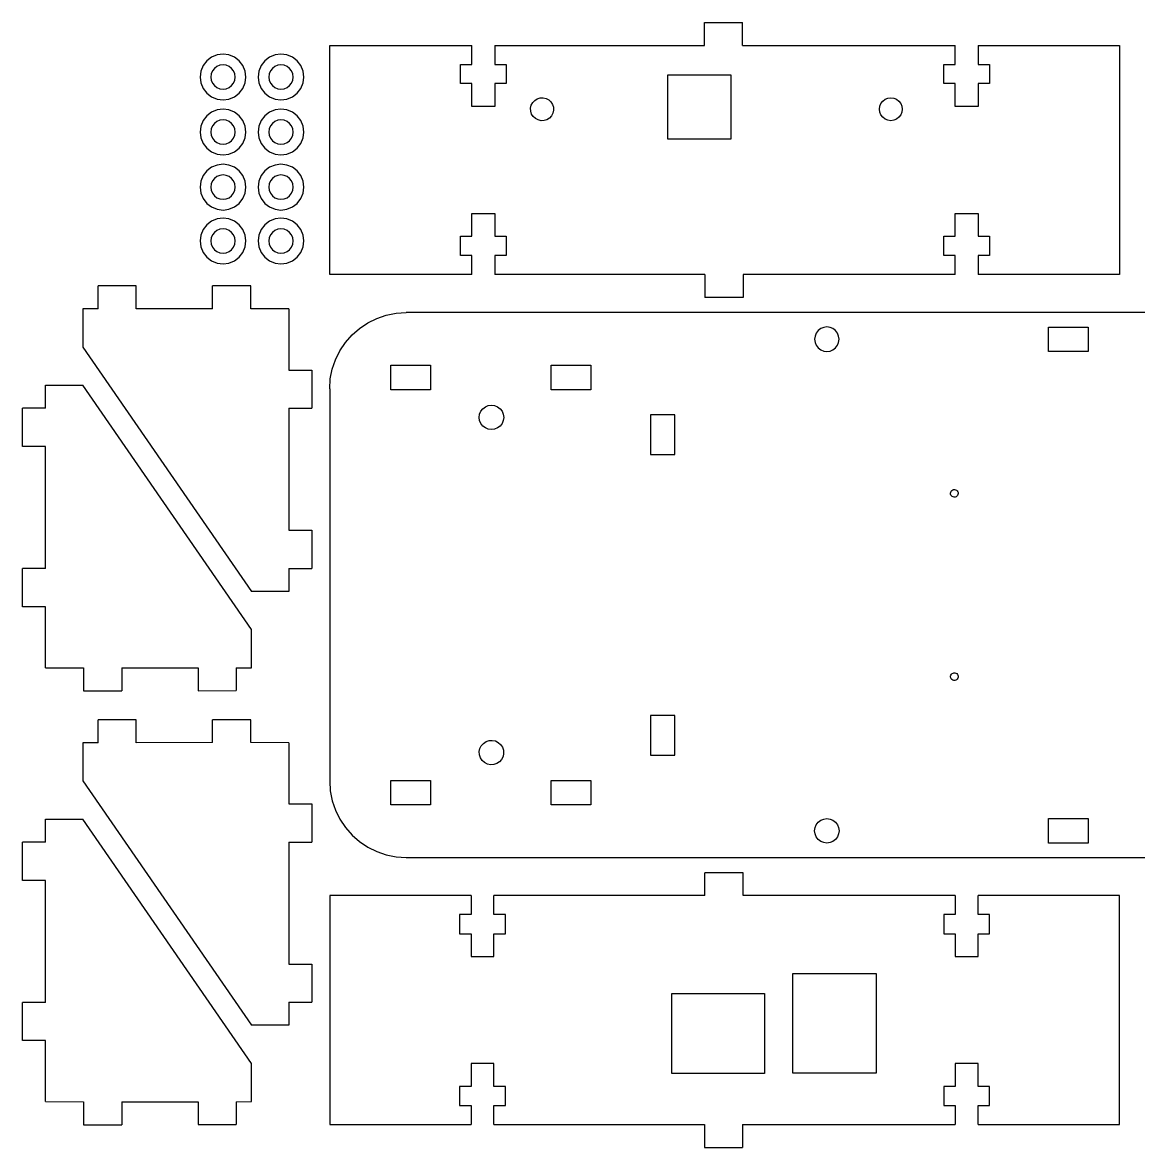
# Model space of a CAD drawing. Header units: metres. Extents: x 599 to 909, y -190 to -43.
# Drawn here: x 599.4 to 745.6, y -189.9 to -42.5 of the extents above; entities that cross this region are included whole.
import ezdxf

# ---------------------------------------------------------------- set-up
doc = ezdxf.new("R2010")
doc.units = ezdxf.units.M

msp = doc.modelspace()

# ---------------------------------------------------------------- linework, layer by layer
at = {"layer": 'Agrupar#27'}
for p, q in [((614.29, -77.02, 23.9), (609.29, -77.03, 23.9)), ((609.29, -80.03, 23.89), (609.29, -77.03, 23.9)), ((614.29, -80.02, 23.89), (614.29, -77.02, 23.9)), ((629.29, -77.02, 23.9), (624.29, -77.02, 23.9)), ((624.29, -80.02, 23.89), (624.29, -77.02, 23.9)), ((629.29, -80.02, 23.89), (629.29, -77.02, 23.9)), ((609.29, -80.03, 23.89), (607.29, -80.04, 23.89)), ((607.29, -80.04, 23.89), (607.29, -85.04, 23.89)), ((624.29, -80.02, 23.89), (614.29, -80.02, 23.89)), ((634.29, -80.04, 23.89), (629.29, -80.02, 23.89)), ((634.29, -80.04, 23.89), (634.29, -88.04, 23.89)), ((607.29, -85.04, 23.89), (629.39, -117.04, 23.89)), ((634.29, -88.04, 23.89), (637.29, -88.04, 23.89)), ((637.29, -88.04, 23.89), (637.29, -93.04, 23.89)), ((602.39, -90.04, 23.89), (607.29, -90.04, 23.89)), ((602.39, -93.05, 23.89), (602.39, -90.04, 23.89)), ((629.39, -122.04, 23.89), (607.29, -90.04, 23.89)), ((599.39, -98.05, 23.89), (599.39, -93.05, 23.89)), ((602.39, -93.05, 23.89), (599.39, -93.05, 23.89)), ((634.29, -93.04, 23.89), (634.29, -109.02, 23.89)), ((634.29, -93.04, 23.89), (637.29, -93.04, 23.89)), ((602.39, -98.05, 23.89), (599.39, -98.05, 23.89)), ((602.39, -114.04, 23.89), (602.39, -98.05, 23.89)), ((634.29, -109.02, 23.89), (637.29, -109.02, 23.89)), ((637.29, -109.02, 23.89), (637.29, -114.02, 23.89)), ((599.39, -119.04, 23.89), (599.39, -114.04, 23.89)), ((602.39, -114.04, 23.89), (599.39, -114.04, 23.89)), ((634.29, -114.02, 23.89), (634.29, -117.04, 23.89)), ((634.29, -114.02, 23.89), (637.29, -114.02, 23.89)), ((634.29, -117.04, 23.89), (629.39, -117.04, 23.89)), ((602.39, -119.04, 23.89), (599.39, -119.04, 23.89)), ((602.39, -127.04, 23.89), (602.39, -119.04, 23.89)), ((629.39, -127.04, 23.89), (629.39, -122.04, 23.89)), ((602.39, -127.04, 23.89), (607.39, -127.05, 23.89)), ((607.39, -127.05, 23.89), (607.4, -130.05, 23.9)), ((612.39, -127.05, 23.89), (622.39, -127.05, 23.89)), ((612.39, -127.05, 23.89), (612.4, -130.05, 23.9)), ((622.39, -127.05, 23.89), (622.4, -130.05, 23.9)), ((627.4, -127.04, 23.89), (629.39, -127.04, 23.89)), ((627.4, -127.04, 23.89), (627.4, -130.04, 23.9)), ((607.4, -130.05, 23.9), (612.4, -130.05, 23.9)), ((622.4, -130.05, 23.9), (627.4, -130.04, 23.9)), ((614.29, -133.86, 23.9), (609.29, -133.86, 23.9)), ((609.29, -136.86, 23.89), (609.29, -133.86, 23.9)), ((614.29, -136.86, 23.89), (614.29, -133.86, 23.9)), ((629.29, -133.85, 23.9), (624.29, -133.85, 23.9)), ((624.29, -136.85, 23.89), (624.29, -133.85, 23.9)), ((629.29, -136.85, 23.89), (629.29, -133.85, 23.9)), ((609.29, -136.86, 23.89), (607.29, -136.87, 23.89)), ((607.29, -136.87, 23.89), (607.29, -141.87, 23.89)), ((624.29, -136.85, 23.89), (614.29, -136.86, 23.89)), ((634.29, -136.87, 23.89), (629.29, -136.85, 23.89)), ((634.29, -136.87, 23.89), (634.29, -144.87, 23.89)), ((607.29, -141.87, 23.89), (629.39, -173.87, 23.89)), ((634.29, -144.87, 23.89), (637.29, -144.87, 23.89)), ((637.29, -144.87, 23.89), (637.29, -149.87, 23.89)), ((602.39, -146.87, 23.89), (607.29, -146.87, 23.89)), ((602.39, -149.89, 23.89), (602.39, -146.87, 23.89)), ((629.39, -178.87, 23.89), (607.29, -146.87, 23.89)), ((599.39, -154.89, 23.89), (599.39, -149.89, 23.89)), ((602.39, -149.89, 23.89), (599.39, -149.89, 23.89)), ((634.29, -149.87, 23.89), (634.29, -165.85, 23.89)), ((634.29, -149.87, 23.89), (637.29, -149.87, 23.89)), ((602.39, -154.89, 23.89), (599.39, -154.89, 23.89)), ((602.39, -170.87, 23.89), (602.39, -154.89, 23.89)), ((634.29, -165.85, 23.89), (637.29, -165.85, 23.89)), ((637.29, -165.85, 23.89), (637.29, -170.85, 23.89)), ((599.39, -175.87, 23.89), (599.39, -170.87, 23.89)), ((602.39, -170.87, 23.89), (599.39, -170.87, 23.89)), ((634.29, -170.85, 23.89), (634.29, -173.87, 23.89)), ((634.29, -170.85, 23.89), (637.29, -170.85, 23.89)), ((634.29, -173.87, 23.89), (629.39, -173.87, 23.89)), ((602.39, -175.87, 23.89), (599.39, -175.87, 23.89)), ((602.39, -183.87, 23.89), (602.39, -175.87, 23.89)), ((629.39, -183.87, 23.89), (629.39, -178.87, 23.89)), ((602.39, -183.87, 23.89), (607.39, -183.89, 23.89)), ((607.39, -183.89, 23.89), (607.4, -186.89, 23.9)), ((612.39, -183.89, 23.89), (622.39, -183.88, 23.89)), ((612.39, -183.89, 23.89), (612.4, -186.89, 23.9)), ((622.39, -183.88, 23.89), (622.4, -186.88, 23.9)), ((627.4, -183.88, 23.89), (629.39, -183.87, 23.89)), ((627.4, -183.88, 23.89), (627.4, -186.88, 23.9)), ((607.4, -186.89, 23.9), (612.4, -186.89, 23.9)), ((622.4, -186.88, 23.9), (627.4, -186.88, 23.9))]:
    msp.add_line(p, q, dxfattribs=at)
at = {"layer": 'Agrupar#30'}
for p, q in [((624.16, -47.06, 23.9), (623.54, -47.54, 23.9)), ((624.89, -46.77, 23.9), (624.16, -47.06, 23.9)), ((625.66, -46.66, 23.9), (624.89, -46.77, 23.9)), ((626.44, -46.77, 23.9), (625.66, -46.66, 23.9)), ((627.16, -47.06, 23.9), (626.44, -46.77, 23.9)), ((627.78, -47.54, 23.9), (627.16, -47.06, 23.9)), ((631.75, -47.06, 23.9), (631.13, -47.54, 23.9)), ((632.48, -46.77, 23.9), (631.75, -47.06, 23.9)), ((633.25, -46.66, 23.9), (632.48, -46.77, 23.9)), ((634.03, -46.77, 23.9), (633.25, -46.66, 23.9)), ((634.75, -47.06, 23.9), (634.03, -46.77, 23.9)), ((635.37, -47.54, 23.9), (634.75, -47.06, 23.9)), ((623.06, -48.16, 23.9), (622.76, -48.89, 23.9)), ((623.54, -47.54, 23.9), (623.06, -48.16, 23.9)), ((624.53, -48.53, 23.9), (624.28, -48.86, 23.9)), ((624.86, -48.28, 23.9), (624.53, -48.53, 23.9)), ((625.25, -48.12, 23.9), (624.86, -48.28, 23.9)), ((625.66, -48.06, 23.9), (625.25, -48.12, 23.9)), ((626.08, -48.12, 23.9), (625.66, -48.06, 23.9)), ((626.46, -48.28, 23.9), (626.08, -48.12, 23.9)), ((626.79, -48.53, 23.9), (626.46, -48.28, 23.9)), ((627.05, -48.86, 23.9), (626.79, -48.53, 23.9)), ((628.26, -48.16, 23.9), (627.78, -47.54, 23.9)), ((628.56, -48.89, 23.9), (628.26, -48.16, 23.9)), ((630.65, -48.16, 23.9), (630.35, -48.89, 23.9)), ((631.13, -47.54, 23.9), (630.65, -48.16, 23.9)), ((632.12, -48.53, 23.9), (631.87, -48.86, 23.9)), ((632.45, -48.28, 23.9), (632.12, -48.53, 23.9)), ((632.84, -48.12, 23.9), (632.45, -48.28, 23.9)), ((633.25, -48.06, 23.9), (632.84, -48.12, 23.9)), ((633.67, -48.12, 23.9), (633.25, -48.06, 23.9)), ((634.05, -48.28, 23.9), (633.67, -48.12, 23.9)), ((634.38, -48.53, 23.9), (634.05, -48.28, 23.9)), ((634.64, -48.86, 23.9), (634.38, -48.53, 23.9)), ((635.85, -48.16, 23.9), (635.37, -47.54, 23.9)), ((636.15, -48.89, 23.9), (635.85, -48.16, 23.9)), ((622.76, -48.89, 23.9), (622.66, -49.66, 23.9)), ((622.66, -49.66, 23.9), (622.76, -50.44, 23.9)), ((624.12, -49.25, 23.9), (624.06, -49.66, 23.9)), ((624.06, -49.66, 23.9), (624.12, -50.08, 23.9)), ((624.28, -48.86, 23.9), (624.12, -49.25, 23.9)), ((624.12, -50.08, 23.9), (624.28, -50.46, 23.9)), ((627.21, -49.25, 23.9), (627.05, -48.86, 23.9)), ((627.05, -50.46, 23.9), (627.21, -50.08, 23.9)), ((627.26, -49.66, 23.9), (627.21, -49.25, 23.9)), ((627.21, -50.08, 23.9), (627.26, -49.66, 23.9)), ((628.66, -49.66, 23.9), (628.56, -48.89, 23.9)), ((628.56, -50.44, 23.9), (628.66, -49.66, 23.9)), ((630.35, -48.89, 23.9), (630.25, -49.66, 23.9)), ((630.25, -49.66, 23.9), (630.35, -50.44, 23.9)), ((631.71, -49.25, 23.9), (631.65, -49.66, 23.9)), ((631.65, -49.66, 23.9), (631.71, -50.08, 23.9)), ((631.87, -48.86, 23.9), (631.71, -49.25, 23.9)), ((631.71, -50.08, 23.9), (631.87, -50.46, 23.9)), ((634.8, -49.25, 23.9), (634.64, -48.86, 23.9)), ((634.64, -50.46, 23.9), (634.8, -50.08, 23.9)), ((634.85, -49.66, 23.9), (634.8, -49.25, 23.9)), ((634.8, -50.08, 23.9), (634.85, -49.66, 23.9)), ((636.25, -49.66, 23.9), (636.15, -48.89, 23.9)), ((636.15, -50.44, 23.9), (636.25, -49.66, 23.9)), ((622.76, -50.44, 23.9), (623.06, -51.16, 23.9)), ((623.06, -51.16, 23.9), (623.54, -51.78, 23.9)), ((624.28, -50.46, 23.9), (624.53, -50.79, 23.9)), ((624.53, -50.79, 23.9), (624.86, -51.05, 23.9)), ((624.86, -51.05, 23.9), (625.25, -51.21, 23.9)), ((625.25, -51.21, 23.9), (625.66, -51.26, 23.9)), ((625.66, -51.26, 23.9), (626.08, -51.21, 23.9)), ((626.08, -51.21, 23.9), (626.46, -51.05, 23.9)), ((626.46, -51.05, 23.9), (626.79, -50.79, 23.9)), ((626.79, -50.79, 23.9), (627.05, -50.46, 23.9)), ((627.78, -51.78, 23.9), (628.26, -51.16, 23.9)), ((628.26, -51.16, 23.9), (628.56, -50.44, 23.9)), ((630.35, -50.44, 23.9), (630.65, -51.16, 23.9)), ((630.65, -51.16, 23.9), (631.13, -51.78, 23.9)), ((631.87, -50.46, 23.9), (632.12, -50.79, 23.9)), ((632.12, -50.79, 23.9), (632.45, -51.05, 23.9)), ((632.45, -51.05, 23.9), (632.84, -51.21, 23.9)), ((632.84, -51.21, 23.9), (633.25, -51.26, 23.9)), ((633.25, -51.26, 23.9), (633.67, -51.21, 23.9)), ((633.67, -51.21, 23.9), (634.05, -51.05, 23.9)), ((634.05, -51.05, 23.9), (634.38, -50.79, 23.9)), ((634.38, -50.79, 23.9), (634.64, -50.46, 23.9)), ((635.37, -51.78, 23.9), (635.85, -51.16, 23.9)), ((635.85, -51.16, 23.9), (636.15, -50.44, 23.9)), ((623.54, -51.78, 23.9), (624.16, -52.26, 23.9)), ((624.16, -52.26, 23.9), (624.89, -52.56, 23.9)), ((624.89, -52.56, 23.9), (625.66, -52.66, 23.9)), ((625.66, -52.66, 23.9), (626.44, -52.56, 23.9)), ((626.44, -52.56, 23.9), (627.16, -52.26, 23.9)), ((627.16, -52.26, 23.9), (627.78, -51.78, 23.9)), ((631.13, -51.78, 23.9), (631.75, -52.26, 23.9)), ((631.75, -52.26, 23.9), (632.48, -52.56, 23.9)), ((632.48, -52.56, 23.9), (633.25, -52.66, 23.9)), ((633.25, -52.66, 23.9), (634.03, -52.56, 23.9)), ((634.03, -52.56, 23.9), (634.75, -52.26, 23.9)), ((634.75, -52.26, 23.9), (635.37, -51.78, 23.9)), ((624.16, -54.27, 23.9), (623.54, -54.75, 23.9)), ((624.89, -53.97, 23.9), (624.16, -54.27, 23.9)), ((625.66, -53.87, 23.9), (624.89, -53.97, 23.9)), ((626.44, -53.97, 23.9), (625.66, -53.87, 23.9)), ((627.16, -54.27, 23.9), (626.44, -53.97, 23.9)), ((627.78, -54.75, 23.9), (627.16, -54.27, 23.9)), ((631.75, -54.27, 23.9), (631.13, -54.75, 23.9)), ((632.48, -53.97, 23.9), (631.75, -54.27, 23.9)), ((633.25, -53.87, 23.9), (632.48, -53.97, 23.9)), ((634.03, -53.97, 23.9), (633.25, -53.87, 23.9)), ((634.75, -54.27, 23.9), (634.03, -53.97, 23.9)), ((635.37, -54.75, 23.9), (634.75, -54.27, 23.9)), ((623.06, -55.37, 23.9), (622.76, -56.09, 23.9)), ((623.54, -54.75, 23.9), (623.06, -55.37, 23.9)), ((624.53, -55.74, 23.9), (624.28, -56.07, 23.9)), ((624.86, -55.48, 23.9), (624.53, -55.74, 23.9)), ((625.25, -55.32, 23.9), (624.86, -55.48, 23.9)), ((625.66, -55.27, 23.9), (625.25, -55.32, 23.9)), ((626.08, -55.32, 23.9), (625.66, -55.27, 23.9)), ((626.46, -55.48, 23.9), (626.08, -55.32, 23.9)), ((626.79, -55.74, 23.9), (626.46, -55.48, 23.9)), ((627.05, -56.07, 23.9), (626.79, -55.74, 23.9)), ((628.26, -55.37, 23.9), (627.78, -54.75, 23.9)), ((628.56, -56.09, 23.9), (628.26, -55.37, 23.9)), ((630.65, -55.37, 23.9), (630.35, -56.09, 23.9)), ((631.13, -54.75, 23.9), (630.65, -55.37, 23.9)), ((632.12, -55.74, 23.9), (631.87, -56.07, 23.9)), ((632.45, -55.48, 23.9), (632.12, -55.74, 23.9)), ((632.84, -55.32, 23.9), (632.45, -55.48, 23.9)), ((633.25, -55.27, 23.9), (632.84, -55.32, 23.9)), ((633.67, -55.32, 23.9), (633.25, -55.27, 23.9)), ((634.05, -55.48, 23.9), (633.67, -55.32, 23.9)), ((634.38, -55.74, 23.9), (634.05, -55.48, 23.9)), ((634.64, -56.07, 23.9), (634.38, -55.74, 23.9)), ((635.85, -55.37, 23.9), (635.37, -54.75, 23.9)), ((636.15, -56.09, 23.9), (635.85, -55.37, 23.9)), ((622.76, -56.09, 23.9), (622.66, -56.87, 23.9)), ((622.66, -56.87, 23.9), (622.76, -57.64, 23.9)), ((624.12, -56.45, 23.9), (624.06, -56.87, 23.9)), ((624.06, -56.87, 23.9), (624.12, -57.28, 23.9)), ((624.28, -56.07, 23.9), (624.12, -56.45, 23.9)), ((624.12, -57.28, 23.9), (624.28, -57.67, 23.9)), ((627.21, -56.45, 23.9), (627.05, -56.07, 23.9)), ((627.05, -57.67, 23.9), (627.21, -57.28, 23.9)), ((627.26, -56.87, 23.9), (627.21, -56.45, 23.9)), ((627.21, -57.28, 23.9), (627.26, -56.87, 23.9)), ((628.66, -56.87, 23.9), (628.56, -56.09, 23.9)), ((628.56, -57.64, 23.9), (628.66, -56.87, 23.9)), ((630.35, -56.09, 23.9), (630.25, -56.87, 23.9)), ((630.25, -56.87, 23.9), (630.35, -57.64, 23.9)), ((631.71, -56.45, 23.9), (631.65, -56.87, 23.9)), ((631.65, -56.87, 23.9), (631.71, -57.28, 23.9)), ((631.87, -56.07, 23.9), (631.71, -56.45, 23.9)), ((631.71, -57.28, 23.9), (631.87, -57.67, 23.9)), ((634.8, -56.45, 23.9), (634.64, -56.07, 23.9)), ((634.64, -57.67, 23.9), (634.8, -57.28, 23.9)), ((634.85, -56.87, 23.9), (634.8, -56.45, 23.9)), ((634.8, -57.28, 23.9), (634.85, -56.87, 23.9)), ((636.25, -56.87, 23.9), (636.15, -56.09, 23.9)), ((636.15, -57.64, 23.9), (636.25, -56.87, 23.9)), ((622.76, -57.64, 23.9), (623.06, -58.37, 23.9)), ((623.06, -58.37, 23.9), (623.54, -58.99, 23.9)), ((624.28, -57.67, 23.9), (624.53, -58, 23.9)), ((624.53, -58, 23.9), (624.86, -58.25, 23.9)), ((624.86, -58.25, 23.9), (625.25, -58.41, 23.9)), ((625.25, -58.41, 23.9), (625.66, -58.47, 23.9)), ((625.66, -58.47, 23.9), (626.08, -58.41, 23.9)), ((626.08, -58.41, 23.9), (626.46, -58.25, 23.9)), ((626.46, -58.25, 23.9), (626.79, -58, 23.9)), ((626.79, -58, 23.9), (627.05, -57.67, 23.9)), ((627.78, -58.99, 23.9), (628.26, -58.37, 23.9)), ((628.26, -58.37, 23.9), (628.56, -57.64, 23.9)), ((630.35, -57.64, 23.9), (630.65, -58.37, 23.9)), ((630.65, -58.37, 23.9), (631.13, -58.99, 23.9)), ((631.87, -57.67, 23.9), (632.12, -58, 23.9)), ((632.12, -58, 23.9), (632.45, -58.25, 23.9)), ((632.45, -58.25, 23.9), (632.84, -58.41, 23.9)), ((632.84, -58.41, 23.9), (633.25, -58.47, 23.9)), ((633.25, -58.47, 23.9), (633.67, -58.41, 23.9)), ((633.67, -58.41, 23.9), (634.05, -58.25, 23.9)), ((634.05, -58.25, 23.9), (634.38, -58, 23.9)), ((634.38, -58, 23.9), (634.64, -57.67, 23.9)), ((635.37, -58.99, 23.9), (635.85, -58.37, 23.9)), ((635.85, -58.37, 23.9), (636.15, -57.64, 23.9)), ((623.54, -58.99, 23.9), (624.16, -59.46, 23.9)), ((624.16, -59.46, 23.9), (624.89, -59.76, 23.9)), ((624.89, -59.76, 23.9), (625.66, -59.87, 23.9)), ((625.66, -59.87, 23.9), (626.44, -59.76, 23.9)), ((626.44, -59.76, 23.9), (627.16, -59.46, 23.9)), ((627.16, -59.46, 23.9), (627.78, -58.99, 23.9)), ((631.13, -58.99, 23.9), (631.75, -59.46, 23.9)), ((631.75, -59.46, 23.9), (632.48, -59.76, 23.9)), ((632.48, -59.76, 23.9), (633.25, -59.87, 23.9)), ((633.25, -59.87, 23.9), (634.03, -59.76, 23.9)), ((634.03, -59.76, 23.9), (634.75, -59.46, 23.9)), ((634.75, -59.46, 23.9), (635.37, -58.99, 23.9)), ((624.16, -61.49, 23.9), (623.54, -61.96, 23.9)), ((624.89, -61.19, 23.9), (624.16, -61.49, 23.9)), ((625.66, -61.08, 23.9), (624.89, -61.19, 23.9)), ((626.44, -61.19, 23.9), (625.66, -61.08, 23.9)), ((627.16, -61.49, 23.9), (626.44, -61.19, 23.9)), ((627.78, -61.96, 23.9), (627.16, -61.49, 23.9)), ((631.75, -61.49, 23.9), (631.13, -61.96, 23.9)), ((632.48, -61.19, 23.9), (631.75, -61.49, 23.9)), ((633.25, -61.08, 23.9), (632.48, -61.19, 23.9)), ((634.03, -61.19, 23.9), (633.25, -61.08, 23.9)), ((634.75, -61.49, 23.9), (634.03, -61.19, 23.9)), ((635.37, -61.96, 23.9), (634.75, -61.49, 23.9)), ((622.76, -63.31, 23.9), (622.66, -64.08, 23.9)), ((623.06, -62.58, 23.9), (622.76, -63.31, 23.9)), ((623.54, -61.96, 23.9), (623.06, -62.58, 23.9)), ((624.28, -63.28, 23.9), (624.12, -63.67, 23.9)), ((624.53, -62.95, 23.9), (624.28, -63.28, 23.9)), ((624.86, -62.7, 23.9), (624.53, -62.95, 23.9)), ((625.25, -62.54, 23.9), (624.86, -62.7, 23.9)), ((625.66, -62.48, 23.9), (625.25, -62.54, 23.9)), ((626.08, -62.54, 23.9), (625.66, -62.48, 23.9)), ((626.46, -62.7, 23.9), (626.08, -62.54, 23.9)), ((626.79, -62.95, 23.9), (626.46, -62.7, 23.9)), ((627.05, -63.28, 23.9), (626.79, -62.95, 23.9)), ((627.21, -63.67, 23.9), (627.05, -63.28, 23.9)), ((628.26, -62.58, 23.9), (627.78, -61.96, 23.9)), ((628.56, -63.31, 23.9), (628.26, -62.58, 23.9)), ((628.66, -64.08, 23.9), (628.56, -63.31, 23.9)), ((630.35, -63.31, 23.9), (630.25, -64.08, 23.9)), ((630.65, -62.58, 23.9), (630.35, -63.31, 23.9)), ((631.13, -61.96, 23.9), (630.65, -62.58, 23.9)), ((631.87, -63.28, 23.9), (631.71, -63.67, 23.9)), ((632.12, -62.95, 23.9), (631.87, -63.28, 23.9)), ((632.45, -62.7, 23.9), (632.12, -62.95, 23.9)), ((632.84, -62.54, 23.9), (632.45, -62.7, 23.9)), ((633.25, -62.48, 23.9), (632.84, -62.54, 23.9)), ((633.67, -62.54, 23.9), (633.25, -62.48, 23.9)), ((634.05, -62.7, 23.9), (633.67, -62.54, 23.9)), ((634.38, -62.95, 23.9), (634.05, -62.7, 23.9)), ((634.64, -63.28, 23.9), (634.38, -62.95, 23.9)), ((634.8, -63.67, 23.9), (634.64, -63.28, 23.9)), ((635.85, -62.58, 23.9), (635.37, -61.96, 23.9)), ((636.15, -63.31, 23.9), (635.85, -62.58, 23.9)), ((636.25, -64.08, 23.9), (636.15, -63.31, 23.9)), ((622.66, -64.08, 23.9), (622.76, -64.86, 23.9)), ((624.12, -63.67, 23.9), (624.06, -64.08, 23.9)), ((624.06, -64.08, 23.9), (624.12, -64.5, 23.9)), ((624.12, -64.5, 23.9), (624.28, -64.88, 23.9)), ((627.05, -64.88, 23.9), (627.21, -64.5, 23.9)), ((627.26, -64.08, 23.9), (627.21, -63.67, 23.9)), ((627.21, -64.5, 23.9), (627.26, -64.08, 23.9)), ((628.56, -64.86, 23.9), (628.66, -64.08, 23.9)), ((630.25, -64.08, 23.9), (630.35, -64.86, 23.9)), ((631.71, -63.67, 23.9), (631.65, -64.08, 23.9)), ((631.65, -64.08, 23.9), (631.71, -64.5, 23.9)), ((631.71, -64.5, 23.9), (631.87, -64.88, 23.9)), ((634.64, -64.88, 23.9), (634.8, -64.5, 23.9)), ((634.85, -64.08, 23.9), (634.8, -63.67, 23.9)), ((634.8, -64.5, 23.9), (634.85, -64.08, 23.9)), ((636.15, -64.86, 23.9), (636.25, -64.08, 23.9)), ((622.76, -64.86, 23.9), (623.06, -65.58, 23.9)), ((623.06, -65.58, 23.9), (623.54, -66.21, 23.9)), ((623.54, -66.21, 23.9), (624.16, -66.68, 23.9)), ((624.28, -64.88, 23.9), (624.53, -65.22, 23.9)), ((624.53, -65.22, 23.9), (624.86, -65.47, 23.9)), ((624.86, -65.47, 23.9), (625.25, -65.63, 23.9)), ((625.25, -65.63, 23.9), (625.66, -65.68, 23.9)), ((625.66, -65.68, 23.9), (626.08, -65.63, 23.9)), ((626.08, -65.63, 23.9), (626.46, -65.47, 23.9)), ((626.46, -65.47, 23.9), (626.79, -65.22, 23.9)), ((626.79, -65.22, 23.9), (627.05, -64.88, 23.9)), ((627.16, -66.68, 23.9), (627.78, -66.21, 23.9)), ((627.78, -66.21, 23.9), (628.26, -65.58, 23.9)), ((628.26, -65.58, 23.9), (628.56, -64.86, 23.9)), ((630.35, -64.86, 23.9), (630.65, -65.58, 23.9)), ((630.65, -65.58, 23.9), (631.13, -66.21, 23.9)), ((631.13, -66.21, 23.9), (631.75, -66.68, 23.9)), ((631.87, -64.88, 23.9), (632.12, -65.22, 23.9)), ((632.12, -65.22, 23.9), (632.45, -65.47, 23.9)), ((632.45, -65.47, 23.9), (632.84, -65.63, 23.9)), ((632.84, -65.63, 23.9), (633.25, -65.68, 23.9)), ((633.25, -65.68, 23.9), (633.67, -65.63, 23.9)), ((633.67, -65.63, 23.9), (634.05, -65.47, 23.9)), ((634.05, -65.47, 23.9), (634.38, -65.22, 23.9)), ((634.38, -65.22, 23.9), (634.64, -64.88, 23.9)), ((634.75, -66.68, 23.9), (635.37, -66.21, 23.9)), ((635.37, -66.21, 23.9), (635.85, -65.58, 23.9)), ((635.85, -65.58, 23.9), (636.15, -64.86, 23.9)), ((624.16, -66.68, 23.9), (624.89, -66.98, 23.9)), ((624.89, -66.98, 23.9), (625.66, -67.08, 23.9)), ((625.66, -67.08, 23.9), (626.44, -66.98, 23.9)), ((626.44, -66.98, 23.9), (627.16, -66.68, 23.9)), ((631.75, -66.68, 23.9), (632.48, -66.98, 23.9)), ((632.48, -66.98, 23.9), (633.25, -67.08, 23.9)), ((633.25, -67.08, 23.9), (634.03, -66.98, 23.9)), ((634.03, -66.98, 23.9), (634.75, -66.68, 23.9)), ((623.54, -69.02, 23.9), (623.06, -69.64, 23.9)), ((624.16, -68.55, 23.9), (623.54, -69.02, 23.9)), ((624.89, -68.25, 23.9), (624.16, -68.55, 23.9)), ((625.66, -68.14, 23.9), (624.89, -68.25, 23.9)), ((626.44, -68.25, 23.9), (625.66, -68.14, 23.9)), ((627.16, -68.55, 23.9), (626.44, -68.25, 23.9)), ((627.78, -69.02, 23.9), (627.16, -68.55, 23.9)), ((628.26, -69.64, 23.9), (627.78, -69.02, 23.9)), ((631.13, -69.02, 23.9), (630.65, -69.64, 23.9)), ((631.75, -68.55, 23.9), (631.13, -69.02, 23.9)), ((632.48, -68.25, 23.9), (631.75, -68.55, 23.9)), ((633.25, -68.14, 23.9), (632.48, -68.25, 23.9)), ((634.03, -68.25, 23.9), (633.25, -68.14, 23.9)), ((634.75, -68.55, 23.9), (634.03, -68.25, 23.9)), ((635.37, -69.02, 23.9), (634.75, -68.55, 23.9)), ((635.85, -69.64, 23.9), (635.37, -69.02, 23.9)), ((622.76, -70.37, 23.9), (622.66, -71.14, 23.9)), ((623.06, -69.64, 23.9), (622.76, -70.37, 23.9)), ((624.12, -70.73, 23.9), (624.06, -71.14, 23.9)), ((624.28, -70.34, 23.9), (624.12, -70.73, 23.9)), ((624.53, -70.01, 23.9), (624.28, -70.34, 23.9)), ((624.86, -69.76, 23.9), (624.53, -70.01, 23.9)), ((625.25, -69.6, 23.9), (624.86, -69.76, 23.9)), ((625.66, -69.54, 23.9), (625.25, -69.6, 23.9)), ((626.08, -69.6, 23.9), (625.66, -69.54, 23.9)), ((626.46, -69.76, 23.9), (626.08, -69.6, 23.9)), ((626.79, -70.01, 23.9), (626.46, -69.76, 23.9)), ((627.05, -70.34, 23.9), (626.79, -70.01, 23.9)), ((627.21, -70.73, 23.9), (627.05, -70.34, 23.9)), ((627.26, -71.14, 23.9), (627.21, -70.73, 23.9)), ((628.56, -70.37, 23.9), (628.26, -69.64, 23.9)), ((628.66, -71.14, 23.9), (628.56, -70.37, 23.9)), ((630.35, -70.37, 23.9), (630.25, -71.14, 23.9)), ((630.65, -69.64, 23.9), (630.35, -70.37, 23.9)), ((631.71, -70.73, 23.9), (631.65, -71.14, 23.9)), ((631.87, -70.34, 23.9), (631.71, -70.73, 23.9)), ((632.12, -70.01, 23.9), (631.87, -70.34, 23.9)), ((632.45, -69.76, 23.9), (632.12, -70.01, 23.9)), ((632.84, -69.6, 23.9), (632.45, -69.76, 23.9)), ((633.25, -69.54, 23.9), (632.84, -69.6, 23.9)), ((633.67, -69.6, 23.9), (633.25, -69.54, 23.9)), ((634.05, -69.76, 23.9), (633.67, -69.6, 23.9)), ((634.38, -70.01, 23.9), (634.05, -69.76, 23.9)), ((634.64, -70.34, 23.9), (634.38, -70.01, 23.9)), ((634.8, -70.73, 23.9), (634.64, -70.34, 23.9)), ((634.85, -71.14, 23.9), (634.8, -70.73, 23.9)), ((636.15, -70.37, 23.9), (635.85, -69.64, 23.9)), ((636.25, -71.14, 23.9), (636.15, -70.37, 23.9)), ((622.66, -71.14, 23.9), (622.76, -71.92, 23.9)), ((622.76, -71.92, 23.9), (623.06, -72.64, 23.9)), ((624.06, -71.14, 23.9), (624.12, -71.56, 23.9)), ((624.12, -71.56, 23.9), (624.28, -71.94, 23.9)), ((624.28, -71.94, 23.9), (624.53, -72.28, 23.9)), ((626.79, -72.28, 23.9), (627.05, -71.94, 23.9)), ((627.05, -71.94, 23.9), (627.21, -71.56, 23.9)), ((627.21, -71.56, 23.9), (627.26, -71.14, 23.9)), ((628.26, -72.64, 23.9), (628.56, -71.92, 23.9)), ((628.56, -71.92, 23.9), (628.66, -71.14, 23.9)), ((630.25, -71.14, 23.9), (630.35, -71.92, 23.9)), ((630.35, -71.92, 23.9), (630.65, -72.64, 23.9)), ((631.65, -71.14, 23.9), (631.71, -71.56, 23.9)), ((631.71, -71.56, 23.9), (631.87, -71.94, 23.9)), ((631.87, -71.94, 23.9), (632.12, -72.28, 23.9)), ((634.38, -72.28, 23.9), (634.64, -71.94, 23.9)), ((634.64, -71.94, 23.9), (634.8, -71.56, 23.9)), ((634.8, -71.56, 23.9), (634.85, -71.14, 23.9)), ((635.85, -72.64, 23.9), (636.15, -71.92, 23.9)), ((636.15, -71.92, 23.9), (636.25, -71.14, 23.9)), ((623.06, -72.64, 23.9), (623.54, -73.27, 23.9)), ((623.54, -73.27, 23.9), (624.16, -73.74, 23.9)), ((624.53, -72.28, 23.9), (624.86, -72.53, 23.9)), ((624.86, -72.53, 23.9), (625.25, -72.69, 23.9)), ((625.25, -72.69, 23.9), (625.66, -72.74, 23.9)), ((625.66, -72.74, 23.9), (626.08, -72.69, 23.9)), ((626.08, -72.69, 23.9), (626.46, -72.53, 23.9)), ((626.46, -72.53, 23.9), (626.79, -72.28, 23.9)), ((627.16, -73.74, 23.9), (627.78, -73.27, 23.9)), ((627.78, -73.27, 23.9), (628.26, -72.64, 23.9)), ((630.65, -72.64, 23.9), (631.13, -73.27, 23.9)), ((631.13, -73.27, 23.9), (631.75, -73.74, 23.9)), ((632.12, -72.28, 23.9), (632.45, -72.53, 23.9)), ((632.45, -72.53, 23.9), (632.84, -72.69, 23.9)), ((632.84, -72.69, 23.9), (633.25, -72.74, 23.9)), ((633.25, -72.74, 23.9), (633.67, -72.69, 23.9)), ((633.67, -72.69, 23.9), (634.05, -72.53, 23.9)), ((634.05, -72.53, 23.9), (634.38, -72.28, 23.9)), ((634.75, -73.74, 23.9), (635.37, -73.27, 23.9)), ((635.37, -73.27, 23.9), (635.85, -72.64, 23.9)), ((624.16, -73.74, 23.9), (624.89, -74.04, 23.9)), ((624.89, -74.04, 23.9), (625.66, -74.14, 23.9)), ((625.66, -74.14, 23.9), (626.44, -74.04, 23.9)), ((626.44, -74.04, 23.9), (627.16, -73.74, 23.9)), ((631.75, -73.74, 23.9), (632.48, -74.04, 23.9)), ((632.48, -74.04, 23.9), (633.25, -74.14, 23.9)), ((633.25, -74.14, 23.9), (634.03, -74.04, 23.9)), ((634.03, -74.04, 23.9), (634.75, -73.74, 23.9))]:
    msp.add_line(p, q, dxfattribs=at)
at = {"layer": 'Layer0'}
for p, q in [((688.72, -42.52, 23.9), (693.72, -42.52, 23.9)), ((688.72, -45.52, 23.9), (688.72, -42.52, 23.9)), ((693.72, -45.52, 23.9), (693.72, -42.52, 23.9)), ((639.63, -45.52, 23.9), (658.25, -45.53, 23.9)), ((639.63, -75.52, 23.9), (639.63, -45.52, 23.9)), ((658.25, -48.03, 23.9), (658.25, -45.53, 23.9)), ((661.25, -45.53, 23.9), (688.72, -45.52, 23.9)), ((661.25, -45.53, 23.9), (661.25, -48.03, 23.9)), ((693.72, -45.52, 23.9), (721.55, -45.52, 23.9)), ((721.55, -48.02, 23.9), (721.55, -45.52, 23.9)), ((724.55, -45.52, 23.9), (724.55, -48.02, 23.9)), ((724.55, -45.52, 23.9), (743.07, -45.52, 23.9)), ((743.07, -45.52, 23.9), (743.07, -75.52, 23.9)), ((656.75, -50.53, 23.9), (656.75, -48.03, 23.9)), ((656.75, -48.03, 23.9), (658.25, -48.03, 23.9)), ((661.25, -48.03, 23.9), (662.75, -48.03, 23.9)), ((662.75, -48.03, 23.9), (662.75, -50.53, 23.9)), ((720.05, -50.52, 23.9), (720.05, -48.02, 23.9)), ((720.05, -48.02, 23.9), (721.55, -48.02, 23.9)), ((724.55, -48.02, 23.9), (726.05, -48.02, 23.9)), ((726.05, -48.02, 23.9), (726.05, -50.52, 23.9)), ((683.86, -49.42, 23.9), (683.86, -57.75, 23.9)), ((692.2, -49.42, 23.9), (683.86, -49.42, 23.9)), ((692.2, -57.75, 23.9), (692.2, -49.42, 23.9)), ((658.25, -50.53, 23.9), (656.75, -50.53, 23.9)), ((658.25, -53.53, 23.9), (658.25, -50.53, 23.9)), ((662.75, -50.53, 23.9), (661.25, -50.53, 23.9)), ((661.25, -50.53, 23.9), (661.25, -53.53, 23.9)), ((721.55, -50.52, 23.9), (720.05, -50.52, 23.9)), ((721.55, -53.52, 23.9), (721.55, -50.52, 23.9)), ((724.55, -50.52, 23.9), (724.55, -53.52, 23.9)), ((726.05, -50.52, 23.9), (724.55, -50.52, 23.9)), ((666.04, -53.36, 23.9), (666.22, -53.02, 23.9)), ((666.22, -53.02, 23.9), (666.49, -52.73, 23.9)), ((666.49, -52.73, 23.9), (666.82, -52.52, 23.9)), ((666.82, -52.52, 23.9), (667.2, -52.4, 23.9)), ((667.2, -52.4, 23.9), (667.59, -52.39, 23.9)), ((667.59, -52.39, 23.9), (667.97, -52.48, 23.9)), ((667.97, -52.48, 23.9), (668.32, -52.66, 23.9)), ((668.32, -52.66, 23.9), (668.6, -52.93, 23.9)), ((668.6, -52.93, 23.9), (668.81, -53.26, 23.9)), ((711.83, -53.13, 23.9), (712.07, -52.82, 23.9)), ((712.07, -52.82, 23.9), (712.38, -52.58, 23.9)), ((712.38, -52.58, 23.9), (712.74, -52.43, 23.9)), ((712.74, -52.43, 23.9), (713.13, -52.38, 23.9)), ((713.13, -52.38, 23.9), (713.52, -52.43, 23.9)), ((713.52, -52.43, 23.9), (713.88, -52.58, 23.9)), ((713.88, -52.58, 23.9), (714.19, -52.82, 23.9)), ((714.19, -52.82, 23.9), (714.43, -53.13, 23.9)), ((661.25, -53.53, 23.9), (658.25, -53.53, 23.9)), ((665.95, -53.74, 23.9), (666.04, -53.36, 23.9)), ((665.97, -54.13, 23.9), (665.95, -53.74, 23.9)), ((666.08, -54.51, 23.9), (665.97, -54.13, 23.9)), ((666.29, -54.84, 23.9), (666.08, -54.51, 23.9)), ((668.85, -54.41, 23.9), (668.67, -54.75, 23.9)), ((668.81, -53.26, 23.9), (668.93, -53.63, 23.9)), ((668.94, -54.02, 23.9), (668.85, -54.41, 23.9)), ((668.93, -53.63, 23.9), (668.94, -54.02, 23.9)), ((711.63, -53.88, 23.9), (711.68, -53.5, 23.9)), ((711.68, -54.27, 23.9), (711.63, -53.88, 23.9)), ((711.68, -53.5, 23.9), (711.83, -53.13, 23.9)), ((711.83, -54.63, 23.9), (711.68, -54.27, 23.9)), ((714.43, -53.13, 23.9), (714.58, -53.5, 23.9)), ((714.58, -54.27, 23.9), (714.43, -54.63, 23.9)), ((714.58, -53.5, 23.9), (714.63, -53.88, 23.9)), ((714.63, -53.88, 23.9), (714.58, -54.27, 23.9)), ((724.55, -53.52, 23.9), (721.55, -53.52, 23.9)), ((666.58, -55.11, 23.9), (666.29, -54.84, 23.9)), ((666.93, -55.29, 23.9), (666.58, -55.11, 23.9)), ((667.31, -55.38, 23.9), (666.93, -55.29, 23.9)), ((667.7, -55.36, 23.9), (667.31, -55.38, 23.9)), ((668.07, -55.25, 23.9), (667.7, -55.36, 23.9)), ((668.4, -55.04, 23.9), (668.07, -55.25, 23.9)), ((668.67, -54.75, 23.9), (668.4, -55.04, 23.9)), ((712.07, -54.94, 23.9), (711.83, -54.63, 23.9)), ((712.38, -55.18, 23.9), (712.07, -54.94, 23.9)), ((712.74, -55.33, 23.9), (712.38, -55.18, 23.9)), ((713.13, -55.38, 23.9), (712.74, -55.33, 23.9)), ((713.52, -55.33, 23.9), (713.13, -55.38, 23.9)), ((713.88, -55.18, 23.9), (713.52, -55.33, 23.9)), ((714.19, -54.94, 23.9), (713.88, -55.18, 23.9)), ((714.43, -54.63, 23.9), (714.19, -54.94, 23.9)), ((683.86, -57.75, 23.9), (692.2, -57.75, 23.9)), ((658.25, -70.52, 23.9), (658.25, -67.52, 23.9)), ((658.25, -67.52, 23.9), (661.25, -67.52, 23.9)), ((661.25, -67.52, 23.9), (661.25, -70.52, 23.9)), ((721.55, -67.52, 23.9), (724.55, -67.52, 23.9)), ((721.55, -70.52, 23.9), (721.55, -67.52, 23.9)), ((724.55, -67.52, 23.9), (724.55, -70.52, 23.9)), ((656.75, -73.02, 23.9), (656.75, -70.52, 23.9)), ((656.75, -70.52, 23.9), (658.25, -70.52, 23.9)), ((661.25, -70.52, 23.9), (662.75, -70.52, 23.9)), ((662.75, -70.52, 23.9), (662.75, -73.02, 23.9)), ((720.05, -70.52, 23.9), (721.55, -70.52, 23.9)), ((720.05, -73.02, 23.9), (720.05, -70.52, 23.9)), ((724.55, -70.52, 23.9), (726.05, -70.52, 23.9)), ((726.05, -70.52, 23.9), (726.05, -73.02, 23.9)), ((658.25, -73.02, 23.9), (656.75, -73.02, 23.9)), ((658.25, -75.52, 23.9), (658.25, -73.02, 23.9)), ((661.25, -73.02, 23.9), (661.25, -75.52, 23.9)), ((662.75, -73.02, 23.9), (661.25, -73.02, 23.9)), ((721.55, -73.02, 23.9), (720.05, -73.02, 23.9)), ((721.55, -75.52, 23.9), (721.55, -73.02, 23.9)), ((726.05, -73.02, 23.9), (724.55, -73.02, 23.9)), ((724.55, -73.02, 23.9), (724.55, -75.52, 23.9)), ((658.25, -75.52, 23.9), (639.63, -75.52, 23.9)), ((688.78, -75.52, 23.9), (661.25, -75.52, 23.9)), ((688.78, -75.52, 23.9), (688.78, -78.52, 23.9)), ((721.55, -75.52, 23.9), (693.78, -75.52, 23.9)), ((693.78, -75.52, 23.9), (693.78, -78.52, 23.9)), ((743.07, -75.52, 23.9), (724.55, -75.52, 23.9)), ((693.78, -78.52, 23.9), (688.78, -78.52, 23.9)), ((645.8, -81.28, 23.9), (647.04, -80.86, 23.9)), ((647.04, -80.86, 23.9), (648.32, -80.61, 23.9)), ((648.32, -80.61, 23.9), (649.63, -80.52, 23.9)), ((823.15, -80.52, 23.9), (649.63, -80.52, 23.9)), ((643.54, -82.59, 23.9), (644.63, -81.86, 23.9)), ((644.63, -81.86, 23.9), (645.8, -81.28, 23.9)), ((704.33, -82.46, 23.9), (703.95, -82.62, 23.9)), ((704.75, -82.4, 23.9), (704.33, -82.46, 23.9)), ((705.16, -82.46, 23.9), (704.75, -82.4, 23.9)), ((705.55, -82.62, 23.9), (705.16, -82.46, 23.9)), ((733.78, -82.42, 23.9), (738.98, -82.42, 23.9)), ((733.78, -85.62, 23.9), (733.78, -82.42, 23.9)), ((738.98, -82.42, 23.9), (738.98, -85.62, 23.9)), ((641.7, -84.43, 23.9), (642.56, -83.45, 23.9)), ((642.56, -83.45, 23.9), (643.54, -82.59, 23.9)), ((703.2, -83.59, 23.9), (703.15, -84, 23.9)), ((703.36, -83.2, 23.9), (703.2, -83.59, 23.9)), ((703.61, -82.87, 23.9), (703.36, -83.2, 23.9)), ((703.95, -82.62, 23.9), (703.61, -82.87, 23.9)), ((705.88, -82.87, 23.9), (705.55, -82.62, 23.9)), ((706.13, -83.2, 23.9), (705.88, -82.87, 23.9)), ((706.29, -83.59, 23.9), (706.13, -83.2, 23.9)), ((706.35, -84, 23.9), (706.29, -83.59, 23.9)), ((640.97, -85.52, 23.9), (641.7, -84.43, 23.9)), ((703.15, -84, 23.9), (703.2, -84.42, 23.9)), ((703.2, -84.42, 23.9), (703.36, -84.8, 23.9)), ((703.36, -84.8, 23.9), (703.61, -85.13, 23.9)), ((703.61, -85.13, 23.9), (703.95, -85.39, 23.9)), ((703.95, -85.39, 23.9), (704.33, -85.55, 23.9)), ((705.16, -85.55, 23.9), (705.55, -85.39, 23.9)), ((705.55, -85.39, 23.9), (705.88, -85.13, 23.9)), ((705.88, -85.13, 23.9), (706.13, -84.8, 23.9)), ((706.13, -84.8, 23.9), (706.29, -84.42, 23.9)), ((706.29, -84.42, 23.9), (706.35, -84, 23.9)), ((639.97, -87.93, 23.9), (640.39, -86.69, 23.9)), ((640.39, -86.69, 23.9), (640.97, -85.52, 23.9)), ((704.33, -85.55, 23.9), (704.75, -85.6, 23.9)), ((704.75, -85.6, 23.9), (705.16, -85.55, 23.9)), ((738.98, -85.62, 23.9), (733.78, -85.62, 23.9)), ((639.71, -89.21, 23.9), (639.97, -87.93, 23.9)), ((647.63, -90.62, 23.9), (647.63, -87.42, 23.9)), ((647.63, -87.42, 23.9), (652.83, -87.42, 23.9)), ((652.83, -87.42, 23.9), (652.83, -90.62, 23.9)), ((668.63, -87.42, 23.9), (673.83, -87.42, 23.9)), ((668.63, -90.62, 23.9), (668.63, -87.42, 23.9)), ((673.83, -87.42, 23.9), (673.83, -90.62, 23.9)), ((639.63, -90.52, 23.9), (639.71, -89.21, 23.9)), ((639.63, -90.52, 23.9), (639.63, -141.88, 23.9)), ((652.83, -90.62, 23.9), (647.63, -90.62, 23.9)), ((673.83, -90.62, 23.9), (668.63, -90.62, 23.9)), ((660.02, -92.86, 23.9), (660.4, -92.7, 23.9)), ((660.4, -92.7, 23.9), (660.82, -92.65, 23.9)), ((660.82, -92.65, 23.9), (661.23, -92.7, 23.9)), ((661.23, -92.7, 23.9), (661.62, -92.86, 23.9)), ((659.22, -94.25, 23.9), (659.27, -93.83, 23.9)), ((659.27, -94.66, 23.9), (659.22, -94.25, 23.9)), ((659.27, -93.83, 23.9), (659.43, -93.45, 23.9)), ((659.43, -93.45, 23.9), (659.69, -93.12, 23.9)), ((659.69, -93.12, 23.9), (660.02, -92.86, 23.9)), ((661.62, -92.86, 23.9), (661.95, -93.12, 23.9)), ((661.95, -93.12, 23.9), (662.2, -93.45, 23.9)), ((662.2, -93.45, 23.9), (662.36, -93.83, 23.9)), ((662.36, -93.83, 23.9), (662.42, -94.25, 23.9)), ((662.42, -94.25, 23.9), (662.36, -94.66, 23.9)), ((681.63, -93.93, 23.9), (681.63, -99.11, 23.9)), ((684.83, -93.93, 23.9), (681.63, -93.93, 23.9)), ((684.83, -99.11, 23.9), (684.83, -93.93, 23.9)), ((659.43, -95.05, 23.9), (659.27, -94.66, 23.9)), ((659.69, -95.38, 23.9), (659.43, -95.05, 23.9)), ((660.02, -95.63, 23.9), (659.69, -95.38, 23.9)), ((660.4, -95.79, 23.9), (660.02, -95.63, 23.9)), ((661.62, -95.63, 23.9), (661.23, -95.79, 23.9)), ((661.95, -95.38, 23.9), (661.62, -95.63, 23.9)), ((662.2, -95.05, 23.9), (661.95, -95.38, 23.9)), ((662.36, -94.66, 23.9), (662.2, -95.05, 23.9)), ((660.82, -95.85, 23.9), (660.4, -95.79, 23.9)), ((661.23, -95.79, 23.9), (660.82, -95.85, 23.9)), ((681.63, -99.11, 23.9), (684.83, -99.11, 23.9)), ((720.95, -104.17, 23.9), (720.97, -104.04, 23.9)), ((720.96, -104.3, 23.9), (720.95, -104.17, 23.9)), ((721, -104.42, 23.9), (720.96, -104.3, 23.9)), ((720.97, -104.04, 23.9), (721.03, -103.92, 23.9)), ((721.07, -104.53, 23.9), (721, -104.42, 23.9)), ((721.03, -103.92, 23.9), (721.12, -103.82, 23.9)), ((721.17, -104.62, 23.9), (721.07, -104.53, 23.9)), ((721.12, -103.82, 23.9), (721.23, -103.75, 23.9)), ((721.29, -104.67, 23.9), (721.17, -104.62, 23.9)), ((721.23, -103.75, 23.9), (721.35, -103.71, 23.9)), ((721.35, -103.71, 23.9), (721.48, -103.7, 23.9)), ((721.48, -103.7, 23.9), (721.61, -103.73, 23.9)), ((721.61, -103.73, 23.9), (721.72, -103.78, 23.9)), ((721.78, -104.57, 23.9), (721.67, -104.65, 23.9)), ((721.72, -103.78, 23.9), (721.82, -103.87, 23.9)), ((721.86, -104.48, 23.9), (721.78, -104.57, 23.9)), ((721.82, -103.87, 23.9), (721.9, -103.98, 23.9)), ((721.92, -104.36, 23.9), (721.86, -104.48, 23.9)), ((721.9, -103.98, 23.9), (721.94, -104.1, 23.9)), ((721.95, -104.23, 23.9), (721.92, -104.36, 23.9)), ((721.94, -104.1, 23.9), (721.95, -104.23, 23.9)), ((721.42, -104.7, 23.9), (721.29, -104.67, 23.9)), ((721.55, -104.69, 23.9), (721.42, -104.7, 23.9)), ((721.67, -104.65, 23.9), (721.55, -104.69, 23.9)), ((720.95, -128.12, 23.9), (720.99, -127.99, 23.9)), ((720.95, -128.25, 23.9), (720.95, -128.12, 23.9)), ((720.99, -127.99, 23.9), (721.06, -127.88, 23.9)), ((721.06, -127.88, 23.9), (721.16, -127.79, 23.9)), ((721.16, -127.79, 23.9), (721.27, -127.73, 23.9)), ((721.27, -127.73, 23.9), (721.4, -127.7, 23.9)), ((721.4, -127.7, 23.9), (721.53, -127.71, 23.9)), ((721.53, -127.71, 23.9), (721.66, -127.74, 23.9)), ((721.66, -127.74, 23.9), (721.77, -127.81, 23.9)), ((721.77, -127.81, 23.9), (721.86, -127.91, 23.9)), ((721.86, -127.91, 23.9), (721.92, -128.03, 23.9)), ((721.92, -128.03, 23.9), (721.95, -128.15, 23.9)), ((721.95, -128.15, 23.9), (721.94, -128.28, 23.9)), ((720.98, -128.37, 23.9), (720.95, -128.25, 23.9)), ((721.04, -128.49, 23.9), (720.98, -128.37, 23.9)), ((721.13, -128.58, 23.9), (721.04, -128.49, 23.9)), ((721.24, -128.65, 23.9), (721.13, -128.58, 23.9)), ((721.36, -128.69, 23.9), (721.24, -128.65, 23.9)), ((721.49, -128.7, 23.9), (721.36, -128.69, 23.9)), ((721.62, -128.67, 23.9), (721.49, -128.7, 23.9)), ((721.74, -128.61, 23.9), (721.62, -128.67, 23.9)), ((721.83, -128.52, 23.9), (721.74, -128.61, 23.9)), ((721.9, -128.41, 23.9), (721.83, -128.52, 23.9)), ((721.94, -128.28, 23.9), (721.9, -128.41, 23.9)), ((681.63, -133.3, 23.9), (681.63, -138.49, 23.9)), ((684.83, -133.3, 23.9), (681.63, -133.3, 23.9)), ((684.83, -138.49, 23.9), (684.83, -133.3, 23.9)), ((659.49, -137.25, 23.9), (659.77, -136.94, 23.9)), ((659.77, -136.94, 23.9), (660.11, -136.71, 23.9)), ((660.11, -136.71, 23.9), (660.51, -136.57, 23.9)), ((660.51, -136.57, 23.9), (660.93, -136.55, 23.9)), ((660.93, -136.55, 23.9), (661.34, -136.63, 23.9)), ((661.34, -136.63, 23.9), (661.71, -136.82, 23.9)), ((661.71, -136.82, 23.9), (662.02, -137.09, 23.9)), ((659.22, -138.03, 23.9), (659.3, -137.62, 23.9)), ((659.25, -138.45, 23.9), (659.22, -138.03, 23.9)), ((659.38, -138.85, 23.9), (659.25, -138.45, 23.9)), ((659.3, -137.62, 23.9), (659.49, -137.25, 23.9)), ((662.02, -137.09, 23.9), (662.25, -137.44, 23.9)), ((662.25, -137.44, 23.9), (662.39, -137.84, 23.9)), ((662.41, -138.25, 23.9), (662.33, -138.66, 23.9)), ((662.39, -137.84, 23.9), (662.41, -138.25, 23.9)), ((681.63, -138.49, 23.9), (684.83, -138.49, 23.9)), ((659.61, -139.2, 23.9), (659.38, -138.85, 23.9)), ((659.92, -139.47, 23.9), (659.61, -139.2, 23.9)), ((660.3, -139.66, 23.9), (659.92, -139.47, 23.9)), ((660.71, -139.74, 23.9), (660.3, -139.66, 23.9)), ((661.12, -139.71, 23.9), (660.71, -139.74, 23.9)), ((661.52, -139.58, 23.9), (661.12, -139.71, 23.9)), ((661.87, -139.35, 23.9), (661.52, -139.58, 23.9)), ((662.14, -139.04, 23.9), (661.87, -139.35, 23.9)), ((662.33, -138.66, 23.9), (662.14, -139.04, 23.9)), ((639.63, -141.88, 23.9), (639.71, -143.18, 23.9)), ((647.63, -141.8, 23.9), (652.83, -141.8, 23.9)), ((647.63, -145, 23.9), (647.63, -141.8, 23.9)), ((652.83, -141.8, 23.9), (652.83, -145, 23.9)), ((668.63, -141.8, 23.9), (673.83, -141.8, 23.9)), ((668.63, -145, 23.9), (668.63, -141.8, 23.9)), ((673.83, -141.8, 23.9), (673.83, -145, 23.9)), ((639.71, -143.18, 23.9), (639.97, -144.47, 23.9)), ((639.97, -144.47, 23.9), (640.39, -145.71, 23.9)), ((640.39, -145.71, 23.9), (640.97, -146.88, 23.9)), ((652.83, -145, 23.9), (647.63, -145, 23.9)), ((673.83, -145, 23.9), (668.63, -145, 23.9)), ((640.97, -146.88, 23.9), (641.7, -147.97, 23.9)), ((703.36, -147.6, 23.9), (703.62, -147.26, 23.9)), ((703.62, -147.26, 23.9), (703.95, -147.01, 23.9)), ((703.95, -147.01, 23.9), (704.33, -146.85, 23.9)), ((704.33, -146.85, 23.9), (704.75, -146.8, 23.9)), ((704.75, -146.8, 23.9), (705.16, -146.85, 23.9)), ((705.16, -146.85, 23.9), (705.55, -147.01, 23.9)), ((705.55, -147.01, 23.9), (705.88, -147.26, 23.9)), ((705.88, -147.26, 23.9), (706.13, -147.6, 23.9)), ((733.78, -146.8, 23.9), (738.98, -146.8, 23.9)), ((733.78, -150, 23.9), (733.78, -146.8, 23.9)), ((738.98, -146.8, 23.9), (738.98, -150, 23.9)), ((641.7, -147.97, 23.9), (642.56, -148.95, 23.9)), ((703.15, -148.4, 23.9), (703.2, -147.98, 23.9)), ((703.2, -148.81, 23.9), (703.15, -148.4, 23.9)), ((703.2, -147.98, 23.9), (703.36, -147.6, 23.9)), ((703.36, -149.2, 23.9), (703.2, -148.81, 23.9)), ((706.13, -147.6, 23.9), (706.29, -147.98, 23.9)), ((706.29, -148.81, 23.9), (706.13, -149.2, 23.9)), ((706.29, -147.98, 23.9), (706.35, -148.4, 23.9)), ((706.35, -148.4, 23.9), (706.29, -148.81, 23.9)), ((642.56, -148.95, 23.9), (643.54, -149.81, 23.9)), ((643.54, -149.81, 23.9), (644.63, -150.54, 23.9)), ((703.62, -149.53, 23.9), (703.36, -149.2, 23.9)), ((703.95, -149.78, 23.9), (703.62, -149.53, 23.9)), ((704.33, -149.94, 23.9), (703.95, -149.78, 23.9)), ((704.75, -150, 23.9), (704.33, -149.94, 23.9)), ((705.16, -149.94, 23.9), (704.75, -150, 23.9)), ((705.55, -149.78, 23.9), (705.16, -149.94, 23.9)), ((705.88, -149.53, 23.9), (705.55, -149.78, 23.9)), ((706.13, -149.2, 23.9), (705.88, -149.53, 23.9)), ((738.98, -150, 23.9), (733.78, -150, 23.9)), ((644.63, -150.54, 23.9), (645.8, -151.12, 23.9)), ((645.8, -151.12, 23.9), (647.04, -151.54, 23.9)), ((647.04, -151.54, 23.9), (648.32, -151.79, 23.9)), ((648.32, -151.79, 23.9), (649.63, -151.88, 23.9)), ((649.63, -151.88, 23.9), (823.15, -151.88, 23.9)), ((688.78, -156.88, 23.9), (688.78, -153.88, 23.9)), ((693.78, -153.88, 23.9), (688.78, -153.88, 23.9)), ((693.78, -156.88, 23.9), (693.78, -153.88, 23.9)), ((639.63, -156.88, 23.9), (639.63, -186.88, 23.9)), ((658.15, -156.88, 23.9), (639.63, -156.88, 23.9)), ((658.15, -156.88, 23.9), (658.15, -159.38, 23.9)), ((688.78, -156.88, 23.9), (661.15, -156.88, 23.9)), ((661.15, -159.38, 23.9), (661.15, -156.88, 23.9)), ((721.55, -156.88, 23.9), (693.78, -156.88, 23.9)), ((721.55, -156.88, 23.9), (721.55, -159.38, 23.9)), ((743.07, -156.88, 23.9), (724.55, -156.88, 23.9)), ((724.55, -159.38, 23.9), (724.55, -156.88, 23.9)), ((743.07, -186.88, 23.9), (743.07, -156.88, 23.9)), ((656.65, -159.38, 23.9), (656.65, -161.88, 23.9)), ((658.15, -159.38, 23.9), (656.65, -159.38, 23.9)), ((662.65, -159.38, 23.9), (661.15, -159.38, 23.9)), ((662.65, -161.88, 23.9), (662.65, -159.38, 23.9)), ((721.55, -159.38, 23.9), (720.05, -159.38, 23.9)), ((720.05, -159.38, 23.9), (720.05, -161.88, 23.9)), ((726.05, -159.38, 23.9), (724.55, -159.38, 23.9)), ((726.05, -161.88, 23.9), (726.05, -159.38, 23.9)), ((656.65, -161.88, 23.9), (658.15, -161.88, 23.9)), ((658.15, -161.88, 23.9), (658.15, -164.88, 23.9)), ((661.15, -164.88, 23.9), (661.15, -161.88, 23.9)), ((661.15, -161.88, 23.9), (662.65, -161.88, 23.9)), ((720.05, -161.88, 23.9), (721.55, -161.88, 23.9)), ((721.55, -161.88, 23.9), (721.55, -164.88, 23.9)), ((724.55, -164.88, 23.9), (724.55, -161.88, 23.9)), ((724.55, -161.88, 23.9), (726.05, -161.88, 23.9)), ((658.15, -164.88, 23.9), (661.15, -164.88, 23.9)), ((721.55, -164.88, 23.9), (724.55, -164.88, 23.9)), ((711.23, -167.11, 23.9), (700.23, -167.11, 23.9)), ((700.23, -167.11, 23.9), (700.23, -180.11, 23.9)), ((711.23, -180.11, 23.9), (711.23, -167.11, 23.9)), ((684.44, -180.2, 23.9), (684.44, -169.7, 23.9)), ((684.44, -169.7, 23.9), (696.6, -169.7, 23.9)), ((696.6, -169.7, 23.9), (696.6, -180.2, 23.9)), ((661.15, -178.88, 23.9), (658.15, -178.88, 23.9)), ((658.15, -178.88, 23.9), (658.15, -181.88, 23.9)), ((661.15, -181.88, 23.9), (661.15, -178.88, 23.9)), ((724.55, -178.88, 23.9), (721.55, -178.88, 23.9)), ((721.55, -178.88, 23.9), (721.55, -181.88, 23.9)), ((724.55, -181.88, 23.9), (724.55, -178.88, 23.9)), ((696.6, -180.2, 23.9), (684.44, -180.2, 23.9)), ((700.23, -180.11, 23.9), (711.23, -180.11, 23.9)), ((656.65, -181.88, 23.9), (656.65, -184.38, 23.9)), ((658.15, -181.88, 23.9), (656.65, -181.88, 23.9)), ((662.65, -181.88, 23.9), (661.15, -181.88, 23.9)), ((662.65, -184.38, 23.9), (662.65, -181.88, 23.9)), ((720.05, -181.88, 23.9), (720.05, -184.38, 23.9)), ((721.55, -181.88, 23.9), (720.05, -181.88, 23.9)), ((726.05, -181.88, 23.9), (724.55, -181.88, 23.9)), ((726.05, -184.38, 23.9), (726.05, -181.88, 23.9)), ((656.65, -184.38, 23.9), (658.15, -184.38, 23.9)), ((658.15, -184.38, 23.9), (658.15, -186.88, 23.9)), ((661.15, -186.88, 23.9), (661.15, -184.38, 23.9)), ((661.15, -184.38, 23.9), (662.65, -184.38, 23.9)), ((720.05, -184.38, 23.9), (721.55, -184.38, 23.9)), ((721.55, -184.38, 23.9), (721.55, -186.88, 23.9)), ((724.55, -184.38, 23.9), (726.05, -184.38, 23.9)), ((724.55, -186.88, 23.9), (724.55, -184.38, 23.9)), ((639.63, -186.88, 23.9), (658.15, -186.88, 23.9)), ((661.15, -186.88, 23.9), (688.72, -186.88, 23.9)), ((688.72, -186.88, 23.9), (688.72, -189.88, 23.9)), ((693.72, -186.88, 23.9), (721.55, -186.88, 23.9)), ((693.72, -186.88, 23.9), (693.72, -189.88, 23.9)), ((724.55, -186.88, 23.9), (743.07, -186.88, 23.9)), ((688.72, -189.88, 23.9), (693.72, -189.88, 23.9))]:
    msp.add_line(p, q, dxfattribs=at)

doc.saveas('drawing.dxf')
